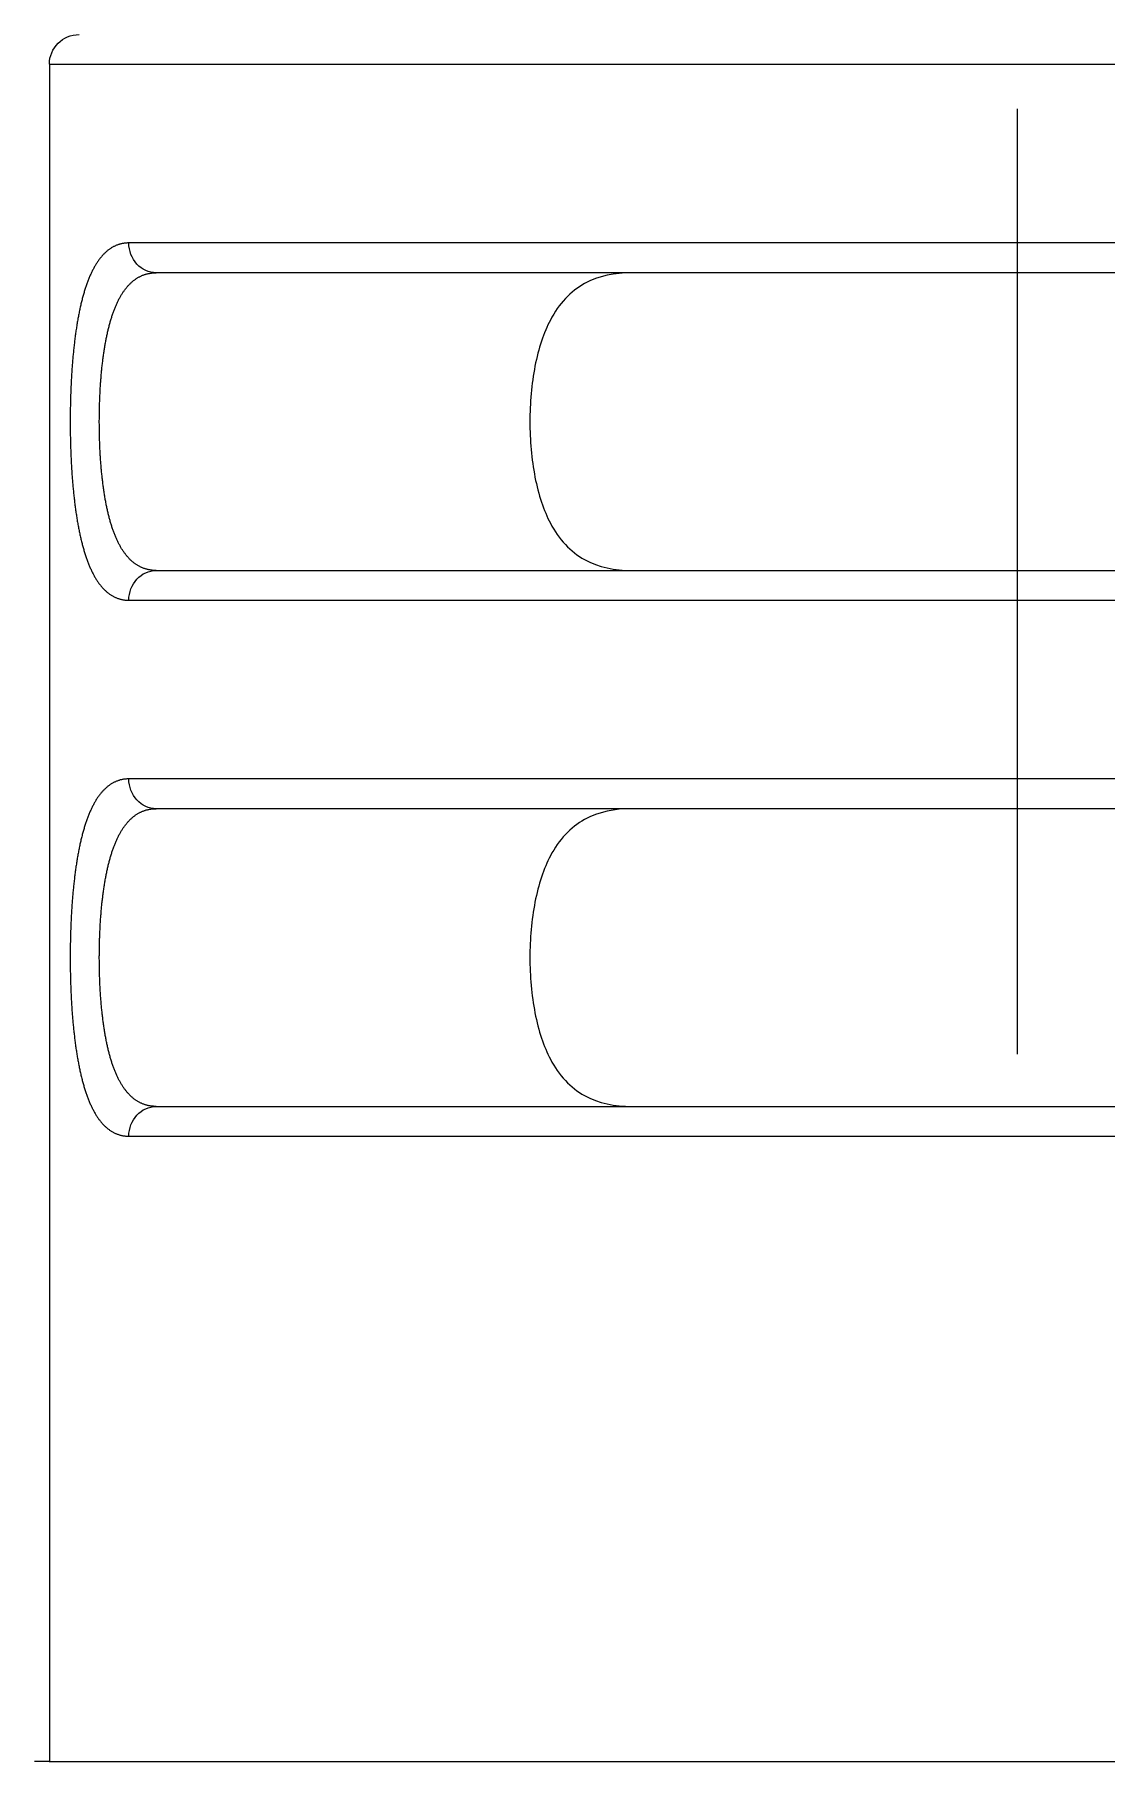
# Model space of a CAD drawing. Header units: millimetres. Extents: x 4900 to 5740, y 840 to 1434.
# Drawn here: x 5258.27 to 5261.87, y 974.83 to 980.63 of the extents above; entities that cross this region are included whole.
import ezdxf

# ---------------------------------------------------------------- set-up
doc = ezdxf.new("R2010")
doc.units = ezdxf.units.MM
doc.linetypes.add('CENTERX2', pattern=[101.6, 63.5, -12.7, 12.7, -12.7])
doc.layers.add('CENTER', color=1, linetype='CENTERX2')

msp = doc.modelspace()

# ---------------------------------------------------------------- linework, layer by layer
at = {"extrusion": (-1, 2.22045e-16, 2.96604e-13)}
for p, q in [((5258.3234, 980.5311), (5264.8234, 980.5311)), ((5258.3234, 980.5311), (5258.3234, 974.8311)), ((5264.5565, 979.9311), (5258.5902, 979.9311)), ((5264.4647, 979.8311), (5258.682, 979.8311)), ((5258.682, 978.8311), (5264.4647, 978.8311)), ((5258.5902, 978.7311), (5264.5565, 978.7311)), ((5264.5565, 978.1311), (5258.5902, 978.1311)), ((5264.4647, 978.0311), (5258.682, 978.0311)), ((5258.682, 977.0311), (5264.4647, 977.0311)), ((5258.5902, 976.9311), (5264.5565, 976.9311))]:
    msp.add_line(p, q, dxfattribs=at)
at = {"extrusion": (-1.00974e-28, 2.22045e-16, -1)}
msp.add_arc((-5258.4234, 980.5311), 0.1, 0, 90, dxfattribs=at)
at = {"extrusion": (5.05364e-29, 2.22045e-16, -1)}
for centre, start_param, end_param in [((5258.682, 979.9311), 0, 1.570797), ((5258.682, 978.7311), 1.570798, 3.141595), ((5258.682, 978.1311), 0, 1.570797), ((5258.682, 976.9311), 1.570798, 3.141595)]:
    msp.add_ellipse(centre, major_axis=(0, -0.1), ratio=0.917894, start_param=start_param, end_param=end_param, dxfattribs=at)
for points in [[(5258.5902, 979.9311), (5258.5887, 979.9311), (5258.5856, 979.9311), (5258.5811, 979.9308), (5258.5766, 979.9304), (5258.5722, 979.9297), (5258.5678, 979.929), (5258.5635, 979.928), (5258.5593, 979.9269), (5258.5551, 979.9256), (5258.551, 979.9241), (5258.5469, 979.9225), (5258.5429, 979.9207), (5258.539, 979.9187), (5258.5351, 979.9166), (5258.5313, 979.9143), (5258.5275, 979.9118), (5258.5238, 979.9092), (5258.5201, 979.9064), (5258.5165, 979.9035), (5258.513, 979.9004), (5258.5096, 979.8972), (5258.5062, 979.8938), (5258.5028, 979.8903), (5258.4995, 979.8866), (5258.4963, 979.8828), (5258.4931, 979.8788), (5258.49, 979.8747), (5258.487, 979.8704), (5258.484, 979.866), (5258.481, 979.8615), (5258.4782, 979.8568), (5258.4753, 979.852), (5258.4726, 979.847), (5258.4699, 979.8419), (5258.4672, 979.8367), (5258.4646, 979.8314), (5258.4621, 979.8259), (5258.4596, 979.8203), (5258.4572, 979.8146), (5258.4548, 979.8088), (5258.4525, 979.8028), (5258.4502, 979.7967), (5258.448, 979.7905), (5258.4458, 979.7842), (5258.4437, 979.7778), (5258.4417, 979.7713), (5258.4397, 979.7646), (5258.4377, 979.7579), (5258.4358, 979.751), (5258.4339, 979.7441), (5258.4321, 979.737), (5258.4303, 979.7298), (5258.4286, 979.7226), (5258.4269, 979.7152), (5258.4253, 979.7077), (5258.4237, 979.7001), (5258.4222, 979.6925), (5258.4207, 979.6847), (5258.4193, 979.6769), (5258.4179, 979.669), (5258.4165, 979.661), (5258.4152, 979.6529), (5258.4139, 979.6447), (5258.4127, 979.6365), (5258.4115, 979.6282), (5258.4104, 979.6198), (5258.4093, 979.6114), (5258.4082, 979.6029), (5258.4072, 979.5943), (5258.4062, 979.5856), (5258.4052, 979.5769), (5258.4043, 979.5681), (5258.4035, 979.5593), (5258.4026, 979.5504), (5258.4018, 979.5415), (5258.4011, 979.5325), (5258.4004, 979.5234), (5258.3997, 979.5143), (5258.399, 979.5052), (5258.3984, 979.496), (5258.3978, 979.4868), (5258.3973, 979.4776), (5258.3968, 979.4683), (5258.3963, 979.459), (5258.3959, 979.4496), (5258.3955, 979.4402), (5258.3951, 979.4308), (5258.3948, 979.4214), (5258.3945, 979.4119), (5258.3942, 979.4025), (5258.394, 979.393), (5258.3938, 979.3835), (5258.3936, 979.374), (5258.3935, 979.3644), (5258.3934, 979.3549), (5258.3933, 979.3454), (5258.3933, 979.3359), (5258.3933, 979.3263), (5258.3933, 979.3168), (5258.3934, 979.3072), (5258.3935, 979.2977), (5258.3936, 979.2881), (5258.3938, 979.2786), (5258.394, 979.2691), (5258.3942, 979.2596), (5258.3945, 979.2502), (5258.3948, 979.2407), (5258.3951, 979.2314), (5258.3955, 979.222), (5258.3959, 979.2126), (5258.3963, 979.2033), (5258.3968, 979.194), (5258.3973, 979.1847), (5258.3978, 979.1755), (5258.3984, 979.1662), (5258.399, 979.157), (5258.3997, 979.1479), (5258.4004, 979.1388), (5258.4011, 979.1297), (5258.4018, 979.1207), (5258.4026, 979.1118), (5258.4035, 979.1029), (5258.4043, 979.0941), (5258.4052, 979.0853), (5258.4062, 979.0766), (5258.4072, 979.068), (5258.4082, 979.0594), (5258.4093, 979.0509), (5258.4104, 979.0424), (5258.4115, 979.034), (5258.4127, 979.0257), (5258.4139, 979.0175), (5258.4152, 979.0094), (5258.4165, 979.0013), (5258.4179, 978.9933), (5258.4193, 978.9854), (5258.4207, 978.9775), (5258.4222, 978.9698), (5258.4237, 978.9621), (5258.4253, 978.9546), (5258.4269, 978.9471), (5258.4286, 978.9397), (5258.4303, 978.9325), (5258.4321, 978.9253), (5258.4339, 978.9183), (5258.4358, 978.9113), (5258.4377, 978.9045), (5258.4396, 978.8977), (5258.4416, 978.8911), (5258.4437, 978.8845), (5258.4458, 978.8781), (5258.448, 978.8718), (5258.4502, 978.8656), (5258.4525, 978.8595), (5258.4548, 978.8535), (5258.4572, 978.8477), (5258.4596, 978.842), (5258.4621, 978.8364), (5258.4646, 978.8309), (5258.4672, 978.8256), (5258.4699, 978.8204), (5258.4726, 978.8153), (5258.4753, 978.8103), (5258.4782, 978.8055), (5258.481, 978.8008), (5258.484, 978.7963), (5258.487, 978.7919), (5258.49, 978.7876), (5258.4931, 978.7835), (5258.4963, 978.7795), (5258.4995, 978.7757), (5258.5028, 978.772), (5258.5062, 978.7685), (5258.5096, 978.7651), (5258.513, 978.7618), (5258.5166, 978.7588), (5258.5201, 978.7558), (5258.5238, 978.7531), (5258.5275, 978.7505), (5258.5313, 978.748), (5258.5351, 978.7457), (5258.539, 978.7436), (5258.5429, 978.7416), (5258.5469, 978.7398), (5258.551, 978.7382), (5258.5551, 978.7367), (5258.5593, 978.7354), (5258.5636, 978.7343), (5258.5679, 978.7333), (5258.5722, 978.7325), (5258.5766, 978.7319), (5258.5811, 978.7315), (5258.5856, 978.7312), (5258.5887, 978.7311), (5258.5902, 978.7311)], [(5258.5902, 978.1311), (5258.5887, 978.1311), (5258.5856, 978.1311), (5258.5811, 978.1308), (5258.5766, 978.1304), (5258.5722, 978.1297), (5258.5678, 978.129), (5258.5635, 978.128), (5258.5593, 978.1269), (5258.5551, 978.1256), (5258.551, 978.1241), (5258.5469, 978.1225), (5258.5429, 978.1207), (5258.539, 978.1187), (5258.5351, 978.1166), (5258.5313, 978.1143), (5258.5275, 978.1118), (5258.5238, 978.1092), (5258.5201, 978.1064), (5258.5165, 978.1035), (5258.513, 978.1004), (5258.5096, 978.0972), (5258.5062, 978.0938), (5258.5028, 978.0903), (5258.4995, 978.0866), (5258.4963, 978.0828), (5258.4931, 978.0788), (5258.49, 978.0747), (5258.487, 978.0704), (5258.484, 978.066), (5258.481, 978.0615), (5258.4782, 978.0568), (5258.4753, 978.052), (5258.4726, 978.047), (5258.4699, 978.0419), (5258.4672, 978.0367), (5258.4646, 978.0314), (5258.4621, 978.0259), (5258.4596, 978.0203), (5258.4572, 978.0146), (5258.4548, 978.0088), (5258.4525, 978.0028), (5258.4502, 977.9967), (5258.448, 977.9905), (5258.4458, 977.9842), (5258.4437, 977.9778), (5258.4417, 977.9713), (5258.4397, 977.9646), (5258.4377, 977.9579), (5258.4358, 977.951), (5258.4339, 977.9441), (5258.4321, 977.937), (5258.4303, 977.9298), (5258.4286, 977.9226), (5258.4269, 977.9152), (5258.4253, 977.9077), (5258.4237, 977.9001), (5258.4222, 977.8925), (5258.4207, 977.8847), (5258.4193, 977.8769), (5258.4179, 977.869), (5258.4165, 977.861), (5258.4152, 977.8529), (5258.4139, 977.8447), (5258.4127, 977.8365), (5258.4115, 977.8282), (5258.4104, 977.8198), (5258.4093, 977.8114), (5258.4082, 977.8029), (5258.4072, 977.7943), (5258.4062, 977.7856), (5258.4052, 977.7769), (5258.4043, 977.7681), (5258.4035, 977.7593), (5258.4026, 977.7504), (5258.4018, 977.7415), (5258.4011, 977.7325), (5258.4004, 977.7234), (5258.3997, 977.7143), (5258.399, 977.7052), (5258.3984, 977.696), (5258.3978, 977.6868), (5258.3973, 977.6776), (5258.3968, 977.6683), (5258.3963, 977.659), (5258.3959, 977.6496), (5258.3955, 977.6402), (5258.3951, 977.6308), (5258.3948, 977.6214), (5258.3945, 977.6119), (5258.3942, 977.6025), (5258.394, 977.593), (5258.3938, 977.5835), (5258.3936, 977.574), (5258.3935, 977.5644), (5258.3934, 977.5549), (5258.3933, 977.5454), (5258.3933, 977.5359), (5258.3933, 977.5263), (5258.3933, 977.5168), (5258.3934, 977.5072), (5258.3935, 977.4977), (5258.3936, 977.4881), (5258.3938, 977.4786), (5258.394, 977.4691), (5258.3942, 977.4596), (5258.3945, 977.4502), (5258.3948, 977.4407), (5258.3951, 977.4314), (5258.3955, 977.422), (5258.3959, 977.4126), (5258.3963, 977.4033), (5258.3968, 977.394), (5258.3973, 977.3847), (5258.3978, 977.3755), (5258.3984, 977.3662), (5258.399, 977.357), (5258.3997, 977.3479), (5258.4004, 977.3388), (5258.4011, 977.3297), (5258.4018, 977.3207), (5258.4026, 977.3118), (5258.4035, 977.3029), (5258.4043, 977.2941), (5258.4052, 977.2853), (5258.4062, 977.2766), (5258.4072, 977.268), (5258.4082, 977.2594), (5258.4093, 977.2509), (5258.4104, 977.2424), (5258.4115, 977.234), (5258.4127, 977.2257), (5258.4139, 977.2175), (5258.4152, 977.2094), (5258.4165, 977.2013), (5258.4179, 977.1933), (5258.4193, 977.1854), (5258.4207, 977.1775), (5258.4222, 977.1698), (5258.4237, 977.1621), (5258.4253, 977.1546), (5258.4269, 977.1471), (5258.4286, 977.1397), (5258.4303, 977.1325), (5258.4321, 977.1253), (5258.4339, 977.1183), (5258.4358, 977.1113), (5258.4377, 977.1045), (5258.4396, 977.0977), (5258.4416, 977.0911), (5258.4437, 977.0845), (5258.4458, 977.0781), (5258.448, 977.0718), (5258.4502, 977.0656), (5258.4525, 977.0595), (5258.4548, 977.0535), (5258.4572, 977.0477), (5258.4596, 977.042), (5258.4621, 977.0364), (5258.4646, 977.0309), (5258.4672, 977.0256), (5258.4699, 977.0204), (5258.4726, 977.0153), (5258.4753, 977.0103), (5258.4782, 977.0055), (5258.481, 977.0008), (5258.484, 976.9963), (5258.487, 976.9919), (5258.49, 976.9876), (5258.4931, 976.9835), (5258.4963, 976.9795), (5258.4995, 976.9757), (5258.5028, 976.972), (5258.5062, 976.9685), (5258.5096, 976.9651), (5258.513, 976.9618), (5258.5166, 976.9588), (5258.5201, 976.9558), (5258.5238, 976.9531), (5258.5275, 976.9505), (5258.5313, 976.948), (5258.5351, 976.9457), (5258.539, 976.9436), (5258.5429, 976.9416), (5258.5469, 976.9398), (5258.551, 976.9382), (5258.5551, 976.9367), (5258.5593, 976.9354), (5258.5636, 976.9343), (5258.5679, 976.9333), (5258.5722, 976.9325), (5258.5766, 976.9319), (5258.5811, 976.9315), (5258.5856, 976.9312), (5258.5887, 976.9311), (5258.5902, 976.9311)], [(5258.3222, 974.8311), (5258.2898, 974.8311), (5258.2736, 974.8311), (5258.2736, 974.8311)]]:
    msp.add_open_spline(points, degree=3)
for points, knots in [([(5258.4911, 979.3311), (5258.4911, 979.334), (5258.4911, 979.3368), (5258.4912, 979.3396), (5258.4912, 979.3425), (5258.4912, 979.3453), (5258.4912, 979.3481), (5258.4912, 979.3509), (5258.4913, 979.3538), (5258.4913, 979.3566), (5258.4913, 979.3594), (5258.4914, 979.3622), (5258.4914, 979.3651), (5258.4915, 979.3679), (5258.4915, 979.3707), (5258.4916, 979.3735), (5258.4917, 979.3763), (5258.4917, 979.3791), (5258.4918, 979.382), (5258.4919, 979.3848), (5258.492, 979.3876), (5258.492, 979.3904), (5258.4921, 979.3932), (5258.4922, 979.396), (5258.4923, 979.3988), (5258.4924, 979.4016), (5258.4925, 979.4044), (5258.4926, 979.4072), (5258.4927, 979.41), (5258.4929, 979.4128), (5258.493, 979.4156), (5258.4931, 979.4184), (5258.4932, 979.4211), (5258.4934, 979.4239), (5258.4935, 979.4267), (5258.4936, 979.4295), (5258.4938, 979.4322), (5258.4939, 979.435), (5258.4941, 979.4378), (5258.4942, 979.4405), (5258.4944, 979.4433), (5258.4946, 979.446), (5258.4947, 979.4488), (5258.4949, 979.4515), (5258.4951, 979.4542), (5258.4953, 979.457), (5258.4955, 979.4597), (5258.4957, 979.4624), (5258.4959, 979.4651), (5258.4961, 979.4679), (5258.4963, 979.4706), (5258.4965, 979.4733), (5258.4967, 979.476), (5258.4969, 979.4787), (5258.4971, 979.4814), (5258.4973, 979.4841), (5258.4976, 979.4868), (5258.4978, 979.4894), (5258.4981, 979.4921), (5258.4983, 979.4948), (5258.4985, 979.4975), (5258.4988, 979.5001), (5258.4991, 979.5028), (5258.4993, 979.5054), (5258.4996, 979.5081), (5258.4999, 979.5107), (5258.5001, 979.5133), (5258.5004, 979.5159), (5258.5007, 979.5186), (5258.501, 979.5212), (5258.5013, 979.5238), (5258.5016, 979.5264), (5258.5019, 979.529), (5258.5022, 979.5315), (5258.5025, 979.5341), (5258.5028, 979.5367), (5258.5031, 979.5393), (5258.5035, 979.5418), (5258.5038, 979.5444), (5258.5041, 979.5469), (5258.5045, 979.5494), (5258.5048, 979.552), (5258.5051, 979.5545), (5258.5055, 979.557), (5258.5059, 979.5595), (5258.5062, 979.562), (5258.5066, 979.5645), (5258.507, 979.567), (5258.5073, 979.5695), (5258.5077, 979.5719), (5258.5081, 979.5744), (5258.5085, 979.5769), (5258.5089, 979.5793), (5258.5093, 979.5817), (5258.5097, 979.5842), (5258.5101, 979.5866), (5258.5105, 979.589), (5258.5109, 979.5914), (5258.5114, 979.5938), (5258.5118, 979.5962), (5258.5122, 979.5986), (5258.5127, 979.601), (5258.5131, 979.6033), (5258.5136, 979.6057), (5258.514, 979.608), (5258.5145, 979.6103), (5258.515, 979.6127), (5258.5154, 979.615), (5258.5159, 979.6173), (5258.5164, 979.6196), (5258.5169, 979.6219), (5258.5174, 979.6242), (5258.5179, 979.6265), (5258.5184, 979.6287), (5258.5189, 979.631), (5258.5194, 979.6332), (5258.5199, 979.6355), (5258.5204, 979.6377), (5258.521, 979.6399), (5258.5215, 979.6421), (5258.522, 979.6443), (5258.5226, 979.6465), (5258.5231, 979.6487), (5258.5237, 979.6508), (5258.5242, 979.653), (5258.5248, 979.6551), (5258.5254, 979.6573), (5258.5259, 979.6594), (5258.5265, 979.6615), (5258.5271, 979.6636), (5258.5277, 979.6657), (5258.5283, 979.6678), (5258.5289, 979.6698), (5258.5295, 979.6719), (5258.5301, 979.674), (5258.5308, 979.676), (5258.5314, 979.678), (5258.532, 979.68), (5258.5327, 979.682), (5258.5333, 979.684), (5258.5339, 979.686), (5258.5346, 979.688), (5258.5353, 979.69), (5258.5359, 979.6919), (5258.5366, 979.6938), (5258.5373, 979.6958), (5258.538, 979.6977), (5258.5386, 979.6996), (5258.5393, 979.7015), (5258.54, 979.7034), (5258.5407, 979.7052), (5258.5415, 979.7071), (5258.5422, 979.7089), (5258.5429, 979.7108), (5258.5436, 979.7126), (5258.5444, 979.7144), (5258.5451, 979.7162), (5258.5458, 979.718), (5258.5466, 979.7198), (5258.5474, 979.7215), (5258.5481, 979.7233), (5258.5489, 979.725), (5258.5497, 979.7268), (5258.5505, 979.7285), (5258.5513, 979.7302), (5258.5521, 979.7319), (5258.5529, 979.7336), (5258.5537, 979.7352), (5258.5545, 979.7369), (5258.5553, 979.7385), (5258.5561, 979.7402), (5258.557, 979.7418), (5258.5578, 979.7434), (5258.5586, 979.745), (5258.5595, 979.7465), (5258.5604, 979.7481), (5258.5612, 979.7497), (5258.5621, 979.7512), (5258.563, 979.7527), (5258.5638, 979.7542), (5258.5647, 979.7557), (5258.5656, 979.7572), (5258.5665, 979.7587), (5258.5675, 979.7602), (5258.5684, 979.7616), (5258.5693, 979.763), (5258.5702, 979.7645), (5258.5712, 979.7659), (5258.5721, 979.7673), (5258.573, 979.7686), (5258.574, 979.77), (5258.575, 979.7714), (5258.5759, 979.7727), (5258.5769, 979.774), (5258.5779, 979.7753), (5258.5789, 979.7766), (5258.5799, 979.7779), (5258.5809, 979.7792), (5258.5819, 979.7804), (5258.5829, 979.7817), (5258.5839, 979.7829), (5258.585, 979.7841), (5258.586, 979.7853), (5258.587, 979.7865), (5258.5881, 979.7877), (5258.5891, 979.7888), (5258.5902, 979.79), (5258.5913, 979.7911), (5258.5923, 979.7922), (5258.5934, 979.7933), (5258.5945, 979.7944), (5258.5956, 979.7955), (5258.5967, 979.7965), (5258.5978, 979.7975), (5258.5989, 979.7986), (5258.6001, 979.7996), (5258.6012, 979.8006), (5258.6023, 979.8016), (5258.6035, 979.8025), (5258.6046, 979.8035), (5258.6058, 979.8044), (5258.607, 979.8053), (5258.6081, 979.8062), (5258.6093, 979.8071), (5258.6105, 979.808), (5258.6117, 979.8088), (5258.6129, 979.8097), (5258.6141, 979.8105), (5258.6153, 979.8113), (5258.6165, 979.8121), (5258.6178, 979.8129), (5258.619, 979.8137), (5258.6203, 979.8144), (5258.6215, 979.8152), (5258.6228, 979.8159), (5258.624, 979.8166), (5258.6253, 979.8173), (5258.6266, 979.8179), (5258.6279, 979.8186), (5258.6292, 979.8193), (5258.6305, 979.8199), (5258.6318, 979.8205), (5258.6331, 979.8211), (5258.6344, 979.8216), (5258.6357, 979.8222), (5258.6371, 979.8227), (5258.6384, 979.8233), (5258.6398, 979.8238), (5258.6411, 979.8243), (5258.6425, 979.8247), (5258.6439, 979.8252), (5258.6452, 979.8256), (5258.6466, 979.8261), (5258.648, 979.8265), (5258.6494, 979.8269), (5258.6508, 979.8272), (5258.6522, 979.8276), (5258.6537, 979.828), (5258.6551, 979.8283), (5258.6565, 979.8286), (5258.658, 979.8289), (5258.6594, 979.8291), (5258.6609, 979.8294), (5258.6623, 979.8296), (5258.6638, 979.8299), (5258.6653, 979.8301), (5258.6668, 979.8302), (5258.6683, 979.8304), (5258.6698, 979.8306), (5258.6713, 979.8307), (5258.6728, 979.8308), (5258.6743, 979.8309), (5258.6758, 979.831), (5258.6774, 979.831), (5258.6789, 979.8311), (5258.6804, 979.8311), (5258.682, 979.8311)], [0, 0, 0, 0, 0.01087, 0.01087, 0.01087, 0.021739, 0.021739, 0.021739, 0.032609, 0.032609, 0.032609, 0.043478, 0.043478, 0.043478, 0.054348, 0.054348, 0.054348, 0.065217, 0.065217, 0.065217, 0.076087, 0.076087, 0.076087, 0.086957, 0.086957, 0.086957, 0.097826, 0.097826, 0.097826, 0.108696, 0.108696, 0.108696, 0.119565, 0.119565, 0.119565, 0.130435, 0.130435, 0.130435, 0.141304, 0.141304, 0.141304, 0.152174, 0.152174, 0.152174, 0.163043, 0.163043, 0.163043, 0.173913, 0.173913, 0.173913, 0.184783, 0.184783, 0.184783, 0.195652, 0.195652, 0.195652, 0.206522, 0.206522, 0.206522, 0.217391, 0.217391, 0.217391, 0.228261, 0.228261, 0.228261, 0.23913, 0.23913, 0.23913, 0.25, 0.25, 0.25, 0.26087, 0.26087, 0.26087, 0.271739, 0.271739, 0.271739, 0.282609, 0.282609, 0.282609, 0.293478, 0.293478, 0.293478, 0.304348, 0.304348, 0.304348, 0.315217, 0.315217, 0.315217, 0.326087, 0.326087, 0.326087, 0.336957, 0.336957, 0.336957, 0.347826, 0.347826, 0.347826, 0.358696, 0.358696, 0.358696, 0.369565, 0.369565, 0.369565, 0.380435, 0.380435, 0.380435, 0.391304, 0.391304, 0.391304, 0.402174, 0.402174, 0.402174, 0.413043, 0.413043, 0.413043, 0.423913, 0.423913, 0.423913, 0.434783, 0.434783, 0.434783, 0.445652, 0.445652, 0.445652, 0.456522, 0.456522, 0.456522, 0.467391, 0.467391, 0.467391, 0.478261, 0.478261, 0.478261, 0.48913, 0.48913, 0.48913, 0.5, 0.5, 0.5, 0.51087, 0.51087, 0.51087, 0.521739, 0.521739, 0.521739, 0.532609, 0.532609, 0.532609, 0.543478, 0.543478, 0.543478, 0.554348, 0.554348, 0.554348, 0.565217, 0.565217, 0.565217, 0.576087, 0.576087, 0.576087, 0.586957, 0.586957, 0.586957, 0.597826, 0.597826, 0.597826, 0.608696, 0.608696, 0.608696, 0.619565, 0.619565, 0.619565, 0.630435, 0.630435, 0.630435, 0.641304, 0.641304, 0.641304, 0.652174, 0.652174, 0.652174, 0.663043, 0.663043, 0.663043, 0.673913, 0.673913, 0.673913, 0.684783, 0.684783, 0.684783, 0.695652, 0.695652, 0.695652, 0.706522, 0.706522, 0.706522, 0.717391, 0.717391, 0.717391, 0.728261, 0.728261, 0.728261, 0.73913, 0.73913, 0.73913, 0.75, 0.75, 0.75, 0.76087, 0.76087, 0.76087, 0.771739, 0.771739, 0.771739, 0.782609, 0.782609, 0.782609, 0.793478, 0.793478, 0.793478, 0.804348, 0.804348, 0.804348, 0.815217, 0.815217, 0.815217, 0.826087, 0.826087, 0.826087, 0.836957, 0.836957, 0.836957, 0.847826, 0.847826, 0.847826, 0.858696, 0.858696, 0.858696, 0.869565, 0.869565, 0.869565, 0.880435, 0.880435, 0.880435, 0.891304, 0.891304, 0.891304, 0.902174, 0.902174, 0.902174, 0.913043, 0.913043, 0.913043, 0.923913, 0.923913, 0.923913, 0.934783, 0.934783, 0.934783, 0.945652, 0.945652, 0.945652, 0.956522, 0.956522, 0.956522, 0.967391, 0.967391, 0.967391, 0.978261, 0.978261, 0.978261, 0.98913, 0.98913, 0.98913, 1, 1, 1, 1]), ([(5260.2782, 979.8311), (5260.2231, 979.8311), (5260.1676, 979.8208), (5260.0732, 979.7686), (5260.0342, 979.7265), (5259.9836, 979.6304), (5259.9656, 979.5768), (5259.9424, 979.4579), (5259.937, 979.3926), (5259.937, 979.3311), (5259.937, 979.2696), (5259.9424, 979.2044), (5259.9656, 979.0855), (5259.9836, 979.0319), (5260.0342, 978.9358), (5260.0732, 978.8937), (5260.1676, 978.8415), (5260.2231, 978.8311), (5260.2782, 978.8311)], [0.3110542, 0.3110542, 0.3110542, 0.3110542, 0.3348501, 0.3348501, 0.3586461, 0.3586461, 0.3770975, 0.3770975, 0.395549, 0.395549, 0.395549, 0.4140004, 0.4140004, 0.4324518, 0.4324518, 0.4562478, 0.4562478, 0.480042, 0.480042, 0.480042, 0.480042]), ([(5258.682, 978.8311), (5258.6804, 978.8311), (5258.6773, 978.8312), (5258.6728, 978.8314), (5258.6683, 978.8318), (5258.6638, 978.8324), (5258.6594, 978.8331), (5258.6551, 978.834), (5258.6508, 978.835), (5258.6466, 978.8362), (5258.6425, 978.8375), (5258.6384, 978.839), (5258.6344, 978.8406), (5258.6305, 978.8424), (5258.6266, 978.8443), (5258.6228, 978.8464), (5258.619, 978.8486), (5258.6153, 978.8509), (5258.6117, 978.8534), (5258.6081, 978.856), (5258.6046, 978.8588), (5258.6012, 978.8617), (5258.5978, 978.8647), (5258.5945, 978.8679), (5258.5912, 978.8712), (5258.5881, 978.8746), (5258.5849, 978.8782), (5258.5819, 978.8818), (5258.5789, 978.8856), (5258.5759, 978.8896), (5258.573, 978.8936), (5258.5702, 978.8978), (5258.5674, 978.9021), (5258.5647, 978.9065), (5258.5621, 978.9111), (5258.5595, 978.9157), (5258.5569, 978.9205), (5258.5545, 978.9254), (5258.552, 978.9304), (5258.5497, 978.9355), (5258.5473, 978.9407), (5258.5451, 978.9461), (5258.5429, 978.9515), (5258.5407, 978.9571), (5258.5386, 978.9627), (5258.5366, 978.9685), (5258.5346, 978.9743), (5258.5326, 978.9803), (5258.5307, 978.9863), (5258.5289, 978.9925), (5258.5271, 978.9987), (5258.5253, 979.0051), (5258.5237, 979.0115), (5258.522, 979.018), (5258.5204, 979.0246), (5258.5189, 979.0313), (5258.5173, 979.0381), (5258.5159, 979.045), (5258.5145, 979.052), (5258.5131, 979.059), (5258.5118, 979.0661), (5258.5105, 979.0733), (5258.5093, 979.0806), (5258.5081, 979.0879), (5258.5069, 979.0953), (5258.5058, 979.1028), (5258.5048, 979.1104), (5258.5038, 979.118), (5258.5028, 979.1257), (5258.5019, 979.1334), (5258.501, 979.1412), (5258.5001, 979.149), (5258.4993, 979.1569), (5258.4985, 979.1649), (5258.4978, 979.1729), (5258.4971, 979.181), (5258.4965, 979.1891), (5258.4958, 979.1972), (5258.4953, 979.2054), (5258.4947, 979.2136), (5258.4942, 979.2218), (5258.4938, 979.2301), (5258.4933, 979.2384), (5258.493, 979.2467), (5258.4926, 979.2551), (5258.4923, 979.2635), (5258.492, 979.2719), (5258.4918, 979.2803), (5258.4916, 979.2888), (5258.4914, 979.2972), (5258.4913, 979.3057), (5258.4912, 979.3142), (5258.4912, 979.3227), (5258.4911, 979.3283), (5258.4911, 979.3311)], [0, 0, 0, 0, 0.0108696, 0.0217391, 0.0326087, 0.0434783, 0.0543478, 0.0652174, 0.076087, 0.0869565, 0.0978261, 0.1086957, 0.1195652, 0.1304348, 0.1413043, 0.1521739, 0.1630435, 0.173913, 0.1847826, 0.1956522, 0.2065217, 0.2173913, 0.2282609, 0.2391304, 0.25, 0.2608696, 0.2717391, 0.2826087, 0.2934783, 0.3043478, 0.3152174, 0.326087, 0.3369565, 0.3478261, 0.3586957, 0.3695652, 0.3804348, 0.3913043, 0.4021739, 0.4130435, 0.423913, 0.4347826, 0.4456522, 0.4565217, 0.4673913, 0.4782609, 0.4891304, 0.5, 0.5108696, 0.5217391, 0.5326087, 0.5434783, 0.5543478, 0.5652174, 0.576087, 0.5869565, 0.5978261, 0.6086957, 0.6195652, 0.6304348, 0.6413043, 0.6521739, 0.6630435, 0.673913, 0.6847826, 0.6956522, 0.7065217, 0.7173913, 0.7282609, 0.7391304, 0.75, 0.7608696, 0.7717391, 0.7826087, 0.7934783, 0.8043478, 0.8152174, 0.826087, 0.8369565, 0.8478261, 0.8586957, 0.8695652, 0.8804348, 0.8913043, 0.9021739, 0.9130435, 0.923913, 0.9347826, 0.9456522, 0.9565217, 0.9673913, 0.9782609, 0.9891304, 1, 1, 1, 1]), ([(5258.4911, 977.5311), (5258.4911, 977.534), (5258.4911, 977.5368), (5258.4912, 977.5396), (5258.4912, 977.5425), (5258.4912, 977.5453), (5258.4912, 977.5481), (5258.4912, 977.5509), (5258.4913, 977.5538), (5258.4913, 977.5566), (5258.4913, 977.5594), (5258.4914, 977.5622), (5258.4914, 977.5651), (5258.4915, 977.5679), (5258.4915, 977.5707), (5258.4916, 977.5735), (5258.4917, 977.5763), (5258.4917, 977.5791), (5258.4918, 977.582), (5258.4919, 977.5848), (5258.492, 977.5876), (5258.492, 977.5904), (5258.4921, 977.5932), (5258.4922, 977.596), (5258.4923, 977.5988), (5258.4924, 977.6016), (5258.4925, 977.6044), (5258.4926, 977.6072), (5258.4927, 977.61), (5258.4929, 977.6128), (5258.493, 977.6156), (5258.4931, 977.6184), (5258.4932, 977.6211), (5258.4934, 977.6239), (5258.4935, 977.6267), (5258.4936, 977.6295), (5258.4938, 977.6322), (5258.4939, 977.635), (5258.4941, 977.6378), (5258.4942, 977.6405), (5258.4944, 977.6433), (5258.4946, 977.646), (5258.4947, 977.6488), (5258.4949, 977.6515), (5258.4951, 977.6542), (5258.4953, 977.657), (5258.4955, 977.6597), (5258.4957, 977.6624), (5258.4959, 977.6651), (5258.4961, 977.6679), (5258.4963, 977.6706), (5258.4965, 977.6733), (5258.4967, 977.676), (5258.4969, 977.6787), (5258.4971, 977.6814), (5258.4973, 977.6841), (5258.4976, 977.6868), (5258.4978, 977.6894), (5258.4981, 977.6921), (5258.4983, 977.6948), (5258.4985, 977.6975), (5258.4988, 977.7001), (5258.4991, 977.7028), (5258.4993, 977.7054), (5258.4996, 977.7081), (5258.4999, 977.7107), (5258.5001, 977.7133), (5258.5004, 977.7159), (5258.5007, 977.7186), (5258.501, 977.7212), (5258.5013, 977.7238), (5258.5016, 977.7264), (5258.5019, 977.729), (5258.5022, 977.7315), (5258.5025, 977.7341), (5258.5028, 977.7367), (5258.5031, 977.7393), (5258.5035, 977.7418), (5258.5038, 977.7444), (5258.5041, 977.7469), (5258.5045, 977.7494), (5258.5048, 977.752), (5258.5051, 977.7545), (5258.5055, 977.757), (5258.5059, 977.7595), (5258.5062, 977.762), (5258.5066, 977.7645), (5258.507, 977.767), (5258.5073, 977.7695), (5258.5077, 977.7719), (5258.5081, 977.7744), (5258.5085, 977.7769), (5258.5089, 977.7793), (5258.5093, 977.7817), (5258.5097, 977.7842), (5258.5101, 977.7866), (5258.5105, 977.789), (5258.5109, 977.7914), (5258.5114, 977.7938), (5258.5118, 977.7962), (5258.5122, 977.7986), (5258.5127, 977.801), (5258.5131, 977.8033), (5258.5136, 977.8057), (5258.514, 977.808), (5258.5145, 977.8103), (5258.515, 977.8127), (5258.5154, 977.815), (5258.5159, 977.8173), (5258.5164, 977.8196), (5258.5169, 977.8219), (5258.5174, 977.8242), (5258.5179, 977.8265), (5258.5184, 977.8287), (5258.5189, 977.831), (5258.5194, 977.8332), (5258.5199, 977.8355), (5258.5204, 977.8377), (5258.521, 977.8399), (5258.5215, 977.8421), (5258.522, 977.8443), (5258.5226, 977.8465), (5258.5231, 977.8487), (5258.5237, 977.8508), (5258.5242, 977.853), (5258.5248, 977.8551), (5258.5254, 977.8573), (5258.5259, 977.8594), (5258.5265, 977.8615), (5258.5271, 977.8636), (5258.5277, 977.8657), (5258.5283, 977.8678), (5258.5289, 977.8698), (5258.5295, 977.8719), (5258.5301, 977.874), (5258.5308, 977.876), (5258.5314, 977.878), (5258.532, 977.88), (5258.5327, 977.882), (5258.5333, 977.884), (5258.5339, 977.886), (5258.5346, 977.888), (5258.5353, 977.89), (5258.5359, 977.8919), (5258.5366, 977.8938), (5258.5373, 977.8958), (5258.538, 977.8977), (5258.5386, 977.8996), (5258.5393, 977.9015), (5258.54, 977.9034), (5258.5407, 977.9052), (5258.5415, 977.9071), (5258.5422, 977.9089), (5258.5429, 977.9108), (5258.5436, 977.9126), (5258.5444, 977.9144), (5258.5451, 977.9162), (5258.5458, 977.918), (5258.5466, 977.9198), (5258.5474, 977.9215), (5258.5481, 977.9233), (5258.5489, 977.925), (5258.5497, 977.9268), (5258.5505, 977.9285), (5258.5513, 977.9302), (5258.5521, 977.9319), (5258.5529, 977.9336), (5258.5537, 977.9352), (5258.5545, 977.9369), (5258.5553, 977.9385), (5258.5561, 977.9402), (5258.557, 977.9418), (5258.5578, 977.9434), (5258.5586, 977.945), (5258.5595, 977.9465), (5258.5604, 977.9481), (5258.5612, 977.9497), (5258.5621, 977.9512), (5258.563, 977.9527), (5258.5638, 977.9542), (5258.5647, 977.9557), (5258.5656, 977.9572), (5258.5665, 977.9587), (5258.5675, 977.9602), (5258.5684, 977.9616), (5258.5693, 977.963), (5258.5702, 977.9645), (5258.5712, 977.9659), (5258.5721, 977.9673), (5258.573, 977.9686), (5258.574, 977.97), (5258.575, 977.9714), (5258.5759, 977.9727), (5258.5769, 977.974), (5258.5779, 977.9753), (5258.5789, 977.9766), (5258.5799, 977.9779), (5258.5809, 977.9792), (5258.5819, 977.9804), (5258.5829, 977.9817), (5258.5839, 977.9829), (5258.585, 977.9841), (5258.586, 977.9853), (5258.587, 977.9865), (5258.5881, 977.9877), (5258.5891, 977.9888), (5258.5902, 977.99), (5258.5913, 977.9911), (5258.5923, 977.9922), (5258.5934, 977.9933), (5258.5945, 977.9944), (5258.5956, 977.9955), (5258.5967, 977.9965), (5258.5978, 977.9975), (5258.5989, 977.9986), (5258.6001, 977.9996), (5258.6012, 978.0006), (5258.6023, 978.0016), (5258.6035, 978.0025), (5258.6046, 978.0035), (5258.6058, 978.0044), (5258.607, 978.0053), (5258.6081, 978.0062), (5258.6093, 978.0071), (5258.6105, 978.008), (5258.6117, 978.0088), (5258.6129, 978.0097), (5258.6141, 978.0105), (5258.6153, 978.0113), (5258.6165, 978.0121), (5258.6178, 978.0129), (5258.619, 978.0137), (5258.6203, 978.0144), (5258.6215, 978.0152), (5258.6228, 978.0159), (5258.624, 978.0166), (5258.6253, 978.0173), (5258.6266, 978.0179), (5258.6279, 978.0186), (5258.6292, 978.0193), (5258.6305, 978.0199), (5258.6318, 978.0205), (5258.6331, 978.0211), (5258.6344, 978.0216), (5258.6357, 978.0222), (5258.6371, 978.0227), (5258.6384, 978.0233), (5258.6398, 978.0238), (5258.6411, 978.0243), (5258.6425, 978.0247), (5258.6439, 978.0252), (5258.6452, 978.0256), (5258.6466, 978.0261), (5258.648, 978.0265), (5258.6494, 978.0269), (5258.6508, 978.0272), (5258.6522, 978.0276), (5258.6537, 978.028), (5258.6551, 978.0283), (5258.6565, 978.0286), (5258.658, 978.0289), (5258.6594, 978.0291), (5258.6609, 978.0294), (5258.6623, 978.0296), (5258.6638, 978.0299), (5258.6653, 978.0301), (5258.6668, 978.0302), (5258.6683, 978.0304), (5258.6698, 978.0306), (5258.6713, 978.0307), (5258.6728, 978.0308), (5258.6743, 978.0309), (5258.6758, 978.031), (5258.6774, 978.031), (5258.6789, 978.0311), (5258.6804, 978.0311), (5258.682, 978.0311)], [0, 0, 0, 0, 0.01087, 0.01087, 0.01087, 0.021739, 0.021739, 0.021739, 0.032609, 0.032609, 0.032609, 0.043478, 0.043478, 0.043478, 0.054348, 0.054348, 0.054348, 0.065217, 0.065217, 0.065217, 0.076087, 0.076087, 0.076087, 0.086957, 0.086957, 0.086957, 0.097826, 0.097826, 0.097826, 0.108696, 0.108696, 0.108696, 0.119565, 0.119565, 0.119565, 0.130435, 0.130435, 0.130435, 0.141304, 0.141304, 0.141304, 0.152174, 0.152174, 0.152174, 0.163043, 0.163043, 0.163043, 0.173913, 0.173913, 0.173913, 0.184783, 0.184783, 0.184783, 0.195652, 0.195652, 0.195652, 0.206522, 0.206522, 0.206522, 0.217391, 0.217391, 0.217391, 0.228261, 0.228261, 0.228261, 0.23913, 0.23913, 0.23913, 0.25, 0.25, 0.25, 0.26087, 0.26087, 0.26087, 0.271739, 0.271739, 0.271739, 0.282609, 0.282609, 0.282609, 0.293478, 0.293478, 0.293478, 0.304348, 0.304348, 0.304348, 0.315217, 0.315217, 0.315217, 0.326087, 0.326087, 0.326087, 0.336957, 0.336957, 0.336957, 0.347826, 0.347826, 0.347826, 0.358696, 0.358696, 0.358696, 0.369565, 0.369565, 0.369565, 0.380435, 0.380435, 0.380435, 0.391304, 0.391304, 0.391304, 0.402174, 0.402174, 0.402174, 0.413043, 0.413043, 0.413043, 0.423913, 0.423913, 0.423913, 0.434783, 0.434783, 0.434783, 0.445652, 0.445652, 0.445652, 0.456522, 0.456522, 0.456522, 0.467391, 0.467391, 0.467391, 0.478261, 0.478261, 0.478261, 0.48913, 0.48913, 0.48913, 0.5, 0.5, 0.5, 0.51087, 0.51087, 0.51087, 0.521739, 0.521739, 0.521739, 0.532609, 0.532609, 0.532609, 0.543478, 0.543478, 0.543478, 0.554348, 0.554348, 0.554348, 0.565217, 0.565217, 0.565217, 0.576087, 0.576087, 0.576087, 0.586957, 0.586957, 0.586957, 0.597826, 0.597826, 0.597826, 0.608696, 0.608696, 0.608696, 0.619565, 0.619565, 0.619565, 0.630435, 0.630435, 0.630435, 0.641304, 0.641304, 0.641304, 0.652174, 0.652174, 0.652174, 0.663043, 0.663043, 0.663043, 0.673913, 0.673913, 0.673913, 0.684783, 0.684783, 0.684783, 0.695652, 0.695652, 0.695652, 0.706522, 0.706522, 0.706522, 0.717391, 0.717391, 0.717391, 0.728261, 0.728261, 0.728261, 0.73913, 0.73913, 0.73913, 0.75, 0.75, 0.75, 0.76087, 0.76087, 0.76087, 0.771739, 0.771739, 0.771739, 0.782609, 0.782609, 0.782609, 0.793478, 0.793478, 0.793478, 0.804348, 0.804348, 0.804348, 0.815217, 0.815217, 0.815217, 0.826087, 0.826087, 0.826087, 0.836957, 0.836957, 0.836957, 0.847826, 0.847826, 0.847826, 0.858696, 0.858696, 0.858696, 0.869565, 0.869565, 0.869565, 0.880435, 0.880435, 0.880435, 0.891304, 0.891304, 0.891304, 0.902174, 0.902174, 0.902174, 0.913043, 0.913043, 0.913043, 0.923913, 0.923913, 0.923913, 0.934783, 0.934783, 0.934783, 0.945652, 0.945652, 0.945652, 0.956522, 0.956522, 0.956522, 0.967391, 0.967391, 0.967391, 0.978261, 0.978261, 0.978261, 0.98913, 0.98913, 0.98913, 1, 1, 1, 1]), ([(5260.2782, 978.0311), (5260.2231, 978.0311), (5260.1676, 978.0208), (5260.0732, 977.9686), (5260.0342, 977.9265), (5259.9836, 977.8304), (5259.9656, 977.7768), (5259.9424, 977.6579), (5259.937, 977.5926), (5259.937, 977.5311), (5259.937, 977.4696), (5259.9424, 977.4044), (5259.9656, 977.2855), (5259.9836, 977.2319), (5260.0342, 977.1358), (5260.0732, 977.0937), (5260.1676, 977.0415), (5260.2231, 977.0311), (5260.2782, 977.0311)], [0.3110542, 0.3110542, 0.3110542, 0.3110542, 0.3348501, 0.3348501, 0.3586461, 0.3586461, 0.3770975, 0.3770975, 0.395549, 0.395549, 0.395549, 0.4140004, 0.4140004, 0.4324518, 0.4324518, 0.4562478, 0.4562478, 0.480042, 0.480042, 0.480042, 0.480042]), ([(5258.682, 977.0311), (5258.6804, 977.0311), (5258.6773, 977.0312), (5258.6728, 977.0314), (5258.6683, 977.0318), (5258.6638, 977.0324), (5258.6594, 977.0331), (5258.6551, 977.034), (5258.6508, 977.035), (5258.6466, 977.0362), (5258.6425, 977.0375), (5258.6384, 977.039), (5258.6344, 977.0406), (5258.6305, 977.0424), (5258.6266, 977.0443), (5258.6228, 977.0464), (5258.619, 977.0486), (5258.6153, 977.0509), (5258.6117, 977.0534), (5258.6081, 977.056), (5258.6046, 977.0588), (5258.6012, 977.0617), (5258.5978, 977.0647), (5258.5945, 977.0679), (5258.5912, 977.0712), (5258.5881, 977.0746), (5258.5849, 977.0782), (5258.5819, 977.0818), (5258.5789, 977.0856), (5258.5759, 977.0896), (5258.573, 977.0936), (5258.5702, 977.0978), (5258.5674, 977.1021), (5258.5647, 977.1065), (5258.5621, 977.1111), (5258.5595, 977.1157), (5258.5569, 977.1205), (5258.5545, 977.1254), (5258.552, 977.1304), (5258.5497, 977.1355), (5258.5473, 977.1407), (5258.5451, 977.1461), (5258.5429, 977.1515), (5258.5407, 977.1571), (5258.5386, 977.1627), (5258.5366, 977.1685), (5258.5346, 977.1743), (5258.5326, 977.1803), (5258.5307, 977.1863), (5258.5289, 977.1925), (5258.5271, 977.1987), (5258.5253, 977.2051), (5258.5237, 977.2115), (5258.522, 977.218), (5258.5204, 977.2246), (5258.5189, 977.2313), (5258.5173, 977.2381), (5258.5159, 977.245), (5258.5145, 977.252), (5258.5131, 977.259), (5258.5118, 977.2661), (5258.5105, 977.2733), (5258.5093, 977.2806), (5258.5081, 977.2879), (5258.5069, 977.2953), (5258.5058, 977.3028), (5258.5048, 977.3104), (5258.5038, 977.318), (5258.5028, 977.3257), (5258.5019, 977.3334), (5258.501, 977.3412), (5258.5001, 977.349), (5258.4993, 977.3569), (5258.4985, 977.3649), (5258.4978, 977.3729), (5258.4971, 977.381), (5258.4965, 977.3891), (5258.4958, 977.3972), (5258.4953, 977.4054), (5258.4947, 977.4136), (5258.4942, 977.4218), (5258.4938, 977.4301), (5258.4933, 977.4384), (5258.493, 977.4467), (5258.4926, 977.4551), (5258.4923, 977.4635), (5258.492, 977.4719), (5258.4918, 977.4803), (5258.4916, 977.4888), (5258.4914, 977.4972), (5258.4913, 977.5057), (5258.4912, 977.5142), (5258.4912, 977.5227), (5258.4911, 977.5283), (5258.4911, 977.5311)], [0, 0, 0, 0, 0.0108696, 0.0217391, 0.0326087, 0.0434783, 0.0543478, 0.0652174, 0.076087, 0.0869565, 0.0978261, 0.1086957, 0.1195652, 0.1304348, 0.1413043, 0.1521739, 0.1630435, 0.173913, 0.1847826, 0.1956522, 0.2065217, 0.2173913, 0.2282609, 0.2391304, 0.25, 0.2608696, 0.2717391, 0.2826087, 0.2934783, 0.3043478, 0.3152174, 0.326087, 0.3369565, 0.3478261, 0.3586957, 0.3695652, 0.3804348, 0.3913043, 0.4021739, 0.4130435, 0.423913, 0.4347826, 0.4456522, 0.4565217, 0.4673913, 0.4782609, 0.4891304, 0.5, 0.5108696, 0.5217391, 0.5326087, 0.5434783, 0.5543478, 0.5652174, 0.576087, 0.5869565, 0.5978261, 0.6086957, 0.6195652, 0.6304348, 0.6413043, 0.6521739, 0.6630435, 0.673913, 0.6847826, 0.6956522, 0.7065217, 0.7173913, 0.7282609, 0.7391304, 0.75, 0.7608696, 0.7717391, 0.7826087, 0.7934783, 0.8043478, 0.8152174, 0.826087, 0.8369565, 0.8478261, 0.8586957, 0.8695652, 0.8804348, 0.8913043, 0.9021739, 0.9130435, 0.923913, 0.9347826, 0.9456522, 0.9565217, 0.9673913, 0.9782609, 0.9891304, 1, 1, 1, 1]), ([(5258.3222, 974.8311), (5258.3905, 974.8311), (5258.5305, 974.8311), (5258.9524, 974.8311), (5259.227, 974.8311), (5259.8871, 974.8311), (5260.284, 974.8311), (5261.1053, 974.8311), (5261.5421, 974.8311), (5262.3941, 974.8311), (5262.805, 974.8311), (5263.5628, 974.8311), (5263.8859, 974.8311), (5264.431, 974.8311), (5264.6169, 974.8311), (5264.8024, 974.8311), (5264.8496, 974.8311), (5264.8708, 974.8311), (5264.8731, 974.8311), (5264.8731, 974.8311)], [0.000001, 0.000001, 0.000001, 0.000001, 0.119331, 0.119331, 0.24884, 0.24884, 0.420521, 0.420521, 0.644276, 0.644276, 0.93858, 0.93858, 1.330765, 1.330765, 1.861707, 1.861707, 2.245085, 2.245085, 2.349757, 2.349757, 2.349757, 2.349757])]:
    msp.add_open_spline(points, degree=3, knots=knots)
at = {"layer": 'CENTER', "ltscale": 0.25}
msp.add_line((5261.5734, 1075.6312), (5261.5734, 959.1311), dxfattribs=at)

doc.saveas('drawing.dxf')
